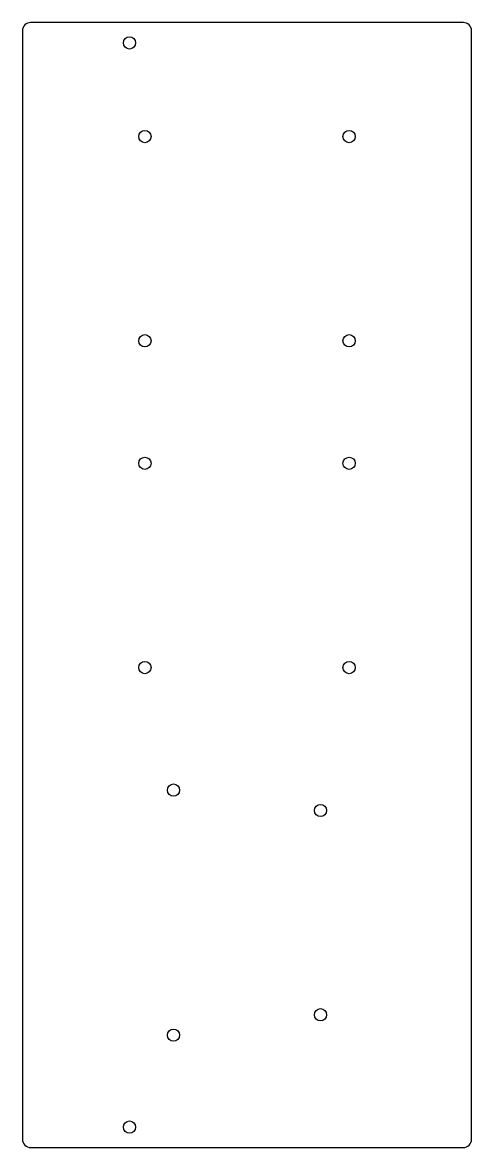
# Model space of a CAD drawing. Header units: millimetres. Extents: x -110 to 0, y -2 to 273.
import ezdxf

# ---------------------------------------------------------------- set-up
doc = ezdxf.new("R2010")
doc.units = ezdxf.units.MM

msp = doc.modelspace()

# ---------------------------------------------------------------- linework, layer by layer
msp.add_lwpolyline([(-110, 0, 0.414214), (-108, -2), (-2, -2, 0.414214), (0, 0), (0, 271.42, 0.414214), (-2, 273.42), (-108, 273.42, 0.414214), (-110, 271.42)], format="xyb", close=True)
for centre in [(-83.78, 268.42), (-80, 245.5), (-30, 245.5), (-80, 195.5), (-30, 195.5), (-80, 165.5), (-30, 165.5), (-80, 115.5), (-30, 115.5), (-73, 85.5), (-37, 80.5), (-37, 30.5), (-73, 25.5), (-83.78, 3)]:
    msp.add_circle(centre, 1.5)

doc.saveas('drawing.dxf')
